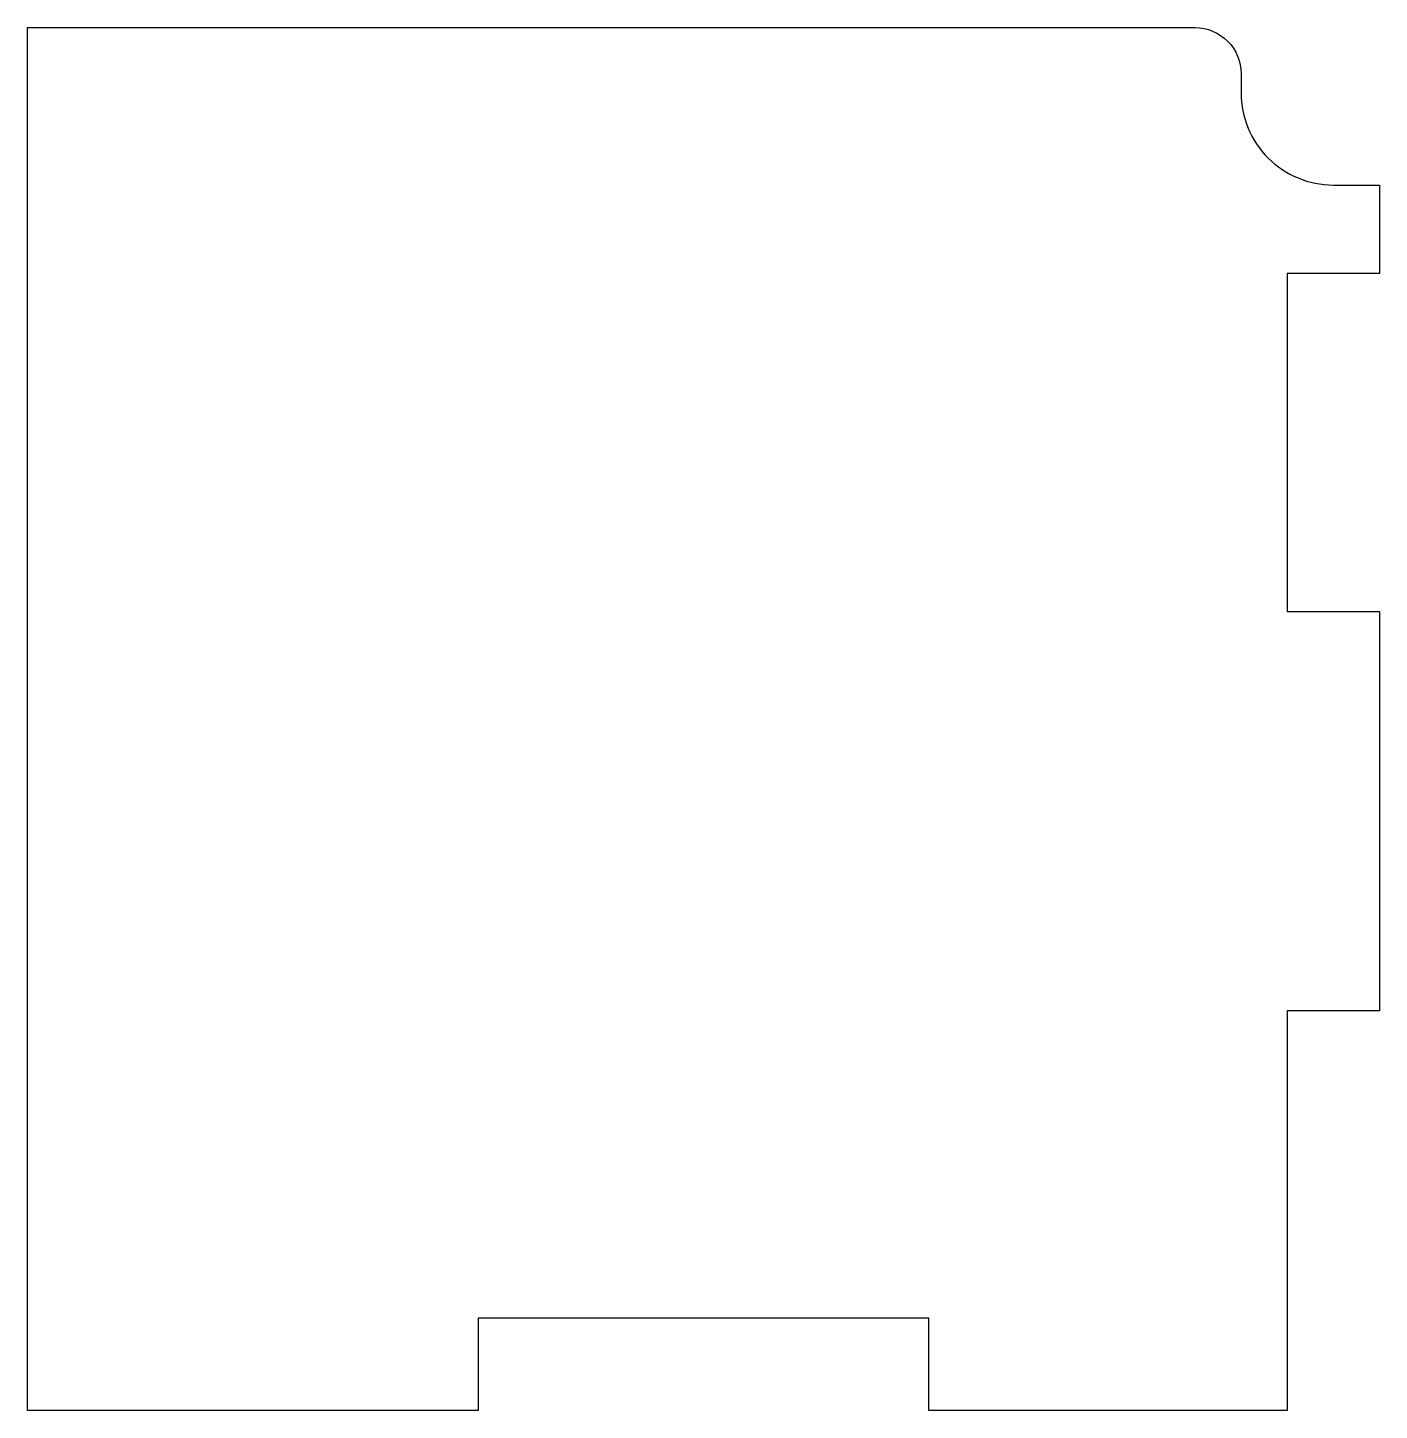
# Model space of a CAD drawing. Header units: millimetres. Extents: x -22 to 22, y -3 to 42.
import ezdxf

# ---------------------------------------------------------------- set-up
doc = ezdxf.new("R2010")
doc.units = ezdxf.units.MM
doc.layers.get('0').update_dxf_attribs({"linetype": 'CONTINUOUS'})

msp = doc.modelspace()

# ---------------------------------------------------------------- linework, layer by layer
msp.add_lwpolyline([(-7.333, 0), (-7.333, -3), (-22, -3), (-22, 42), (16, 42, -0.414214), (17.5, 40.5), (17.5, 39.879, 0.414214), (20.5, 36.879), (22, 36.879), (22, 34), (19, 34), (19, 23), (22, 23), (22, 10), (19, 10), (19, -3), (7.333, -3), (7.333, 0)], format="xyb", close=True)

doc.saveas('drawing.dxf')
